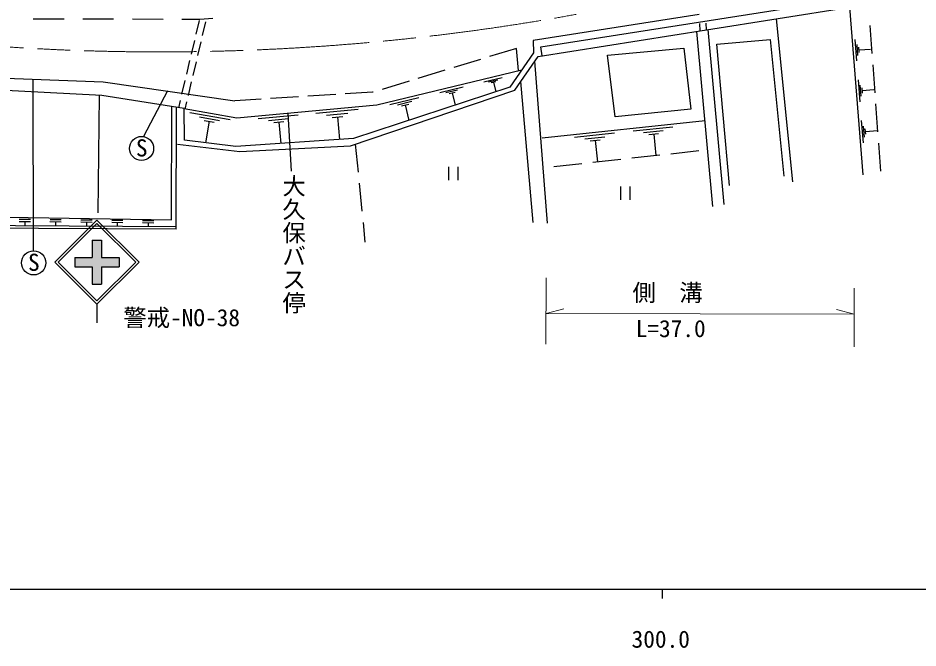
# Model space of a CAD drawing. Units: millimetres, scale not verified. Extents: x 40000 to 680000, y 20000 to 380000.
# Drawn here: x 299123 to 395350, y 198715 to 266098 of the extents above; entities that cross this region are included whole.
import ezdxf
from ezdxf.enums import TextEntityAlignment as Align

# ---------------------------------------------------------------- set-up
doc = ezdxf.new("R2010")
doc.units = ezdxf.units.MM
doc.header["$LTSCALE"] = 1000
doc.linetypes.add('CHAIN', pattern=[18.5, 12, -1.5, 3.5, -1.5])
for name, color, linetype, lineweight in [('M-BGD', 7, 'Continuous', 25), ('M-BMK', 2, 'CHAIN', 13), ('M-STR-HTXT', 7, 'Continuous', 13), ('M-STR-STRC', 7, 'Continuous', 25), ('M-TTL-BAND', 7, 'Continuous', 25)]:
    doc.layers.add(name, color=color, linetype=linetype, lineweight=lineweight)
doc.styles.add('@ＭＳ ゴシック', font='')
doc.styles.add('ＭＳ ゴシック', font='')
doc.styles.get('@ＭＳ ゴシック').set_extended_font_data('@MS Gothic')
doc.styles.get('ＭＳ ゴシック').set_extended_font_data('MS Gothic')

msp = doc.modelspace()

# ---------------------------------------------------------------- hatches: boundary and pattern name
at = {"layer": 'M-STR-STRC'}
msp.add_hatch(color=256, dxfattribs=at).paths.add_polyline_path([(305203, 240486), (307064, 240486), (307064, 242346), (308064, 242346), (308064, 240486), (309923, 240486), (309923, 239486), (308064, 239486), (308063, 237626), (307063, 237626), (307064, 239486), (305203, 239486)])

# ---------------------------------------------------------------- linework, layer by layer
at = {"layer": 'M-BGD'}
for p, q in [((372745, 264823), (388076, 267250)), ((389470, 249340), (388076, 267250)), ((304049, 265967), (300749, 265971)), ((309349, 265960), (306049, 265964)), ((314649, 265953), (311349, 265957)), ((318553, 265947), (316649, 265950)), ((318180, 264385), (318526, 265845)), ((319946, 266035), (318553, 265947)), ((318861, 264224), (319207, 265683)), ((380189, 266001), (381941, 248560)), ((354733, 261971), (372745, 264823)), ((373420, 245946), (371709, 264659)), ((372050, 264713), (372011, 265512)), ((372745, 264823), (372710, 265546)), ((374638, 246139), (372927, 264852)), ((390459, 262287), (390242, 265280)), ((317671, 262245), (318018, 263704)), ((388824, 261502), (388645, 263812)), ((318352, 262083), (318699, 263543)), ((352409, 262840), (349540, 261966)), ((352653, 260486), (352409, 262840)), ((388933, 262091), (388843, 263246)), ((389065, 262392), (389020, 262970)), ((389042, 262681), (390274, 262777)), ((317163, 260105), (317510, 261564)), ((317844, 259943), (318191, 261402)), ((348583, 261674), (345713, 260799)), ((355752, 244146), (354394, 261482)), ((390763, 258098), (390546, 261091)), ((344757, 260508), (341887, 259633)), ((316655, 257964), (317001, 259424)), ((317336, 257802), (317682, 259262)), ((340931, 259341), (338061, 258467)), ((348918, 259274), (350879, 259748)), ((349440, 259262), (350421, 259499)), ((349717, 259191), (350207, 259309)), ((349962, 259250), (350215, 258204)), ((354193, 244224), (352877, 259296)), ((389164, 257138), (388981, 259488)), ((389275, 257738), (389183, 258913)), ((333115, 257915), (330120, 257732)), ((337040, 258155), (334113, 257976)), ((337104, 258175), (337040, 258155)), ((344212, 258137), (346707, 258740)), ((344876, 258122), (346124, 258423)), ((345228, 258031), (345852, 258181)), ((345540, 258106), (345862, 256775)), ((389409, 258044), (389363, 258631)), ((389386, 258338), (390639, 258435)), ((316308, 256505), (316493, 257283)), ((316989, 256343), (317174, 257121)), ((325130, 257426), (322319, 257254)), ((329122, 257670), (326128, 257487)), ((338863, 256844), (341965, 257594)), ((339688, 256825), (341239, 257200)), ((316045, 243530), (316084, 256540)), ((317510, 256000), (321803, 255244)), ((330954, 255908), (335479, 256330)), ((340126, 256712), (340901, 256899)), ((340514, 256805), (340913, 255151)), ((391067, 253909), (390850, 256902)), ((318533, 255525), (320679, 255147)), ((319019, 255144), (320092, 254955)), ((319556, 255050), (319153, 252761)), ((324801, 255334), (329084, 255734)), ((325898, 255149), (328040, 255348)), ((326460, 254913), (327531, 255013)), ((327971, 255931), (328330, 249708)), ((332113, 255712), (334376, 255923)), ((332707, 255463), (333838, 255568)), ((333273, 255516), (333498, 253102)), ((355150, 253279), (372595, 255138)), ((389507, 252735), (389321, 255124)), ((326996, 254963), (327209, 252679)), ((364902, 254016), (369153, 254469)), ((365995, 253846), (368120, 254073)), ((389620, 253344), (389527, 254539)), ((389756, 253656), (389709, 254253)), ((389732, 253954), (391007, 254053)), ((358636, 253349), (362904, 253804)), ((359733, 253178), (361868, 253405)), ((366556, 253620), (367619, 253733)), ((367088, 253676), (367329, 251409)), ((335183, 252599), (335479, 249613)), ((360297, 252950), (361364, 253064)), ((360831, 253007), (361073, 250731)), ((391371, 249720), (391154, 252713)), ((364765, 251134), (367748, 251458)), ((368941, 251587), (371923, 251910)), ((356414, 250229), (359397, 250552)), ((360590, 250681), (363572, 251005)), ((345145, 250162), (345145, 248762)), ((346195, 248762), (346195, 250162)), ((335598, 248419), (335894, 245434)), ((363537, 248067), (363537, 246667)), ((364587, 246667), (364587, 248067)), ((299247, 244588), (300446, 244569)), ((302546, 244555), (303746, 244535)), ((305846, 244521), (307046, 244501)), ((309145, 244487), (310345, 244468)), ((312445, 244453), (313645, 244434)), ((299243, 244349), (300442, 244329)), ((299843, 244339), (299836, 243956)), ((302542, 244315), (303742, 244295)), ((303142, 244305), (303136, 243904)), ((305842, 244281), (307042, 244261)), ((306442, 244271), (306436, 243887)), ((309141, 244247), (310341, 244228)), ((309741, 244237), (309735, 243871)), ((312441, 244213), (313641, 244194)), ((313041, 244203), (313035, 243856)), ((336012, 244240), (336222, 242133))]:
    msp.add_line(p, q, dxfattribs=at)
for points in [[(355166, 262039), (355006, 263029), (387601, 268131), (387659, 267184)], [(371964, 266489), (354196, 263678), (354238, 262368), (351704, 258693), (334977, 253202), (322431, 252357), (316940, 253033), (316898, 256412)], [(375188, 248166), (373858, 263309), (379560, 263816), (381017, 249180)], [(263020, 262808), (287344, 260041), (308239, 259281), (322319, 257254)], [(316168, 252594), (322842, 251833), (334669, 252425), (352241, 258381), (354733, 261971)], [(316898, 256412), (308070, 257796), (287478, 258873), (263464, 261597)], [(316898, 256412), (322519, 255423), (337472, 256817), (352998, 260569)], [(265194, 245320), (315525, 244508), (315585, 256618)], [(316045, 243530), (264445, 243754), (264464, 244110), (316045, 243795)]]:
    msp.add_lwpolyline(points, dxfattribs=at)
msp.add_lwpolyline([(362136, 262105), (370309, 262866), (371070, 256339), (362960, 255516)], close=True, dxfattribs=at)
at = {"layer": 'M-BMK'}
msp.add_arc((314258, 511356), 248886, 263.88801, 280.30692, dxfattribs=at)
at = {"layer": 'M-STR-HTXT'}
for p, q in [((355591, 238302), (355549, 231206)), ((388539, 237204), (388539, 230910)), ((355578, 234483), (357479, 234979)), ((388537, 234414), (386638, 234917)), ((355578, 234483), (388537, 234414))]:
    msp.add_line(p, q, dxfattribs=at)
at = {"layer": 'M-STR-STRC'}
for p, q in [((300703, 259555), (300753, 241198)), ((315092, 258294), (312529, 253419)), ((307792, 257810), (307674, 245258)), ((303063, 239986), (307563, 244486)), ((312063, 239986), (307563, 244486)), ((303416, 239986), (307563, 244133)), ((311710, 239986), (307563, 244133)), ((307064, 242346), (308064, 242346)), ((307064, 242346), (307064, 240486)), ((308064, 242346), (308064, 240486)), ((303063, 239986), (307563, 235486)), ((303416, 239986), (307563, 235839)), ((305203, 240486), (305203, 239486)), ((305203, 240486), (307064, 240486)), ((307563, 235839), (311710, 239986)), ((307563, 235486), (312063, 239986)), ((308064, 240486), (309923, 240486)), ((309923, 240486), (309923, 239486)), ((305203, 239486), (307064, 239486)), ((307064, 239486), (307063, 237626)), ((308064, 239486), (308063, 237626)), ((308064, 239486), (309923, 239486)), ((307063, 237626), (308063, 237626)), ((307563, 235486), (307563, 233486))]:
    msp.add_line(p, q, dxfattribs=at)
for centre in [(312333, 252144), (300798, 239909)]:
    msp.add_circle(centre, 1290, dxfattribs=at)
at = {"layer": 'M-TTL-BAND'}
for p, q in [((40000, 205000), (579000, 205000)), ((368000, 205000), (368000, 204000))]:
    msp.add_line(p, q, dxfattribs=at)

# ---------------------------------------------------------------- texts
at = {"layer": 'M-BGD', "style": '@ＭＳ ゴシック'}
msp.add_text('大久保バス停', height=1833, rotation=270, dxfattribs=at).set_placement((327144, 249405), align=Align.BOTTOM_LEFT)
at = {"layer": 'M-STR-HTXT', "style": 'ＭＳ ゴシック'}
for s, p in [('側\u3000溝', (364830, 235256)), ('L=37.0', (365168, 231412))]:
    msp.add_text(s, height=1833, rotation=0.039, dxfattribs=at).set_placement(p, align=Align.BOTTOM_LEFT)
at = {"layer": 'M-STR-STRC', "style": 'ＭＳ ゴシック'}
for p in [(312352, 250737), (300817, 238502)]:
    msp.add_text('S', height=1833, dxfattribs=at).set_placement(p, align=Align.BOTTOM_CENTER)
msp.add_text('警戒-NO-38', height=1833, dxfattribs=at).set_placement((310379, 232583), align=Align.BOTTOM_LEFT)
at = {"layer": 'M-TTL-BAND', "style": 'ＭＳ ゴシック'}
msp.add_text('300.0', height=1833, dxfattribs=at).set_placement((367844, 198195), align=Align.BOTTOM_CENTER)

doc.saveas('drawing.dxf')
